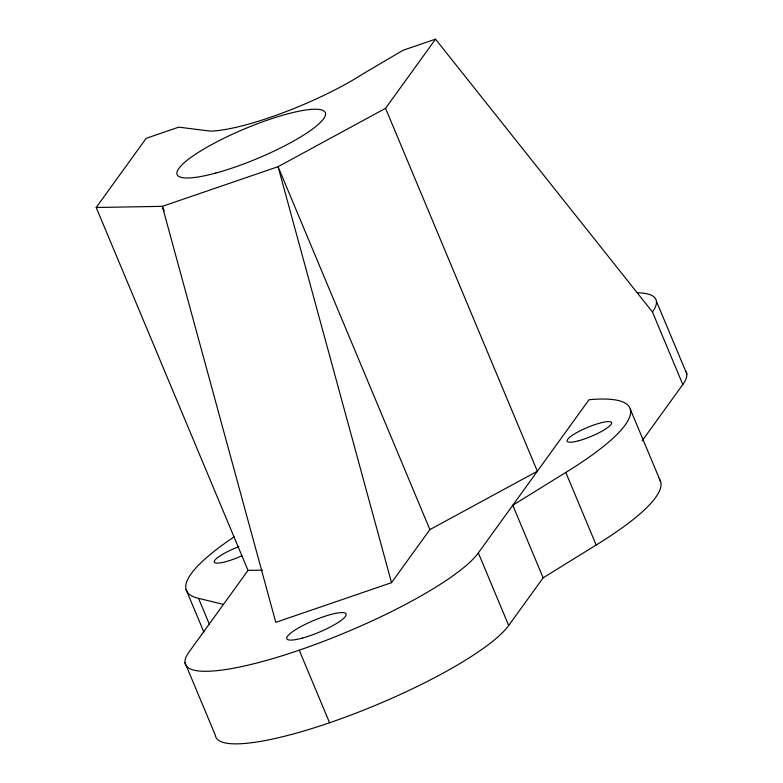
<?xml version="1.0" encoding="UTF-8"?>
<svg xmlns="http://www.w3.org/2000/svg" width="783" height="783" viewBox="0 0 783 783"><rect width="100%" height="100%" fill="white"/><g stroke="black" fill="none" stroke-linecap="round" stroke-linejoin="round"><path stroke-width="1.17" d="M185.013 662.731L215.374 735.315A160.632 32.299 -22.7 0 0 348.758 715.877A160.632 32.299 -22.7 0 0 508.696 625.5L543.138 577.834L596.176 545.017L565.815 472.433A217.253 43.682 -22.7 0 0 589.022 399.731L478.335 552.915A160.632 32.299 -22.7 0 1 299.223 650.174A160.632 32.299 -22.7 0 1 188.997 652.082L248.015 570.406L96.201 207.495L146.196 138.317L178.759 127.149L210.216 131.104A104.413 20.994 -22.7 0 0 362.783 73.984L402.961 50.308L435.534 39.15L652.445 311.957L682.805 384.541L642.187 440.76M96.201 207.495L162.345 206.34L278.082 166.681L385.549 108.328L435.534 39.15M164.224 210.852L162.345 206.34L275.792 622.338L391.529 582.669L429.887 529.592L537.353 471.239L385.549 108.328M565.815 472.433L512.777 505.25L543.138 577.834M248.015 570.406L262.442 570.151M234.019 536.923A217.253 43.682 -22.7 0 0 198.52 598.32L223.439 604.417M656.428 301.308L686.799 373.892M630.266 409.098L660.627 481.682M478.335 552.915L508.696 625.5M429.887 529.592L278.082 166.681L391.529 582.669M299.223 650.174L329.584 722.748M198.52 598.32L209.267 624.002M186.1 589.648L203.854 632.077M686.211 371.856A160.632 32.299 -22.7 0 1 682.805 384.541M637.235 292.773A160.632 32.299 -22.7 0 1 652.445 311.957M659.149 478.795A217.253 43.682 -22.7 0 1 596.176 545.017M241.986 555.724A24.097 4.845 -22.7 0 1 214.288 562.057A24.097 4.845 -22.7 0 1 238.835 546.7M215.854 173.043A80.316 16.149 -22.7 0 0 325.542 113.496A80.316 16.149 -22.7 0 0 212.242 144.287A80.316 16.149 -22.7 0 0 215.854 173.043M578.745 440.731A24.097 4.845 -22.7 0 0 611.65 422.869A24.097 4.845 -22.7 0 0 577.658 432.108A24.097 4.845 -22.7 0 0 578.745 440.731M302.297 638.116A32.123 6.46 -22.7 0 0 346.174 614.293A32.123 6.46 -22.7 0 0 300.858 626.606A32.123 6.46 -22.7 0 0 302.297 638.116"/></g></svg>
